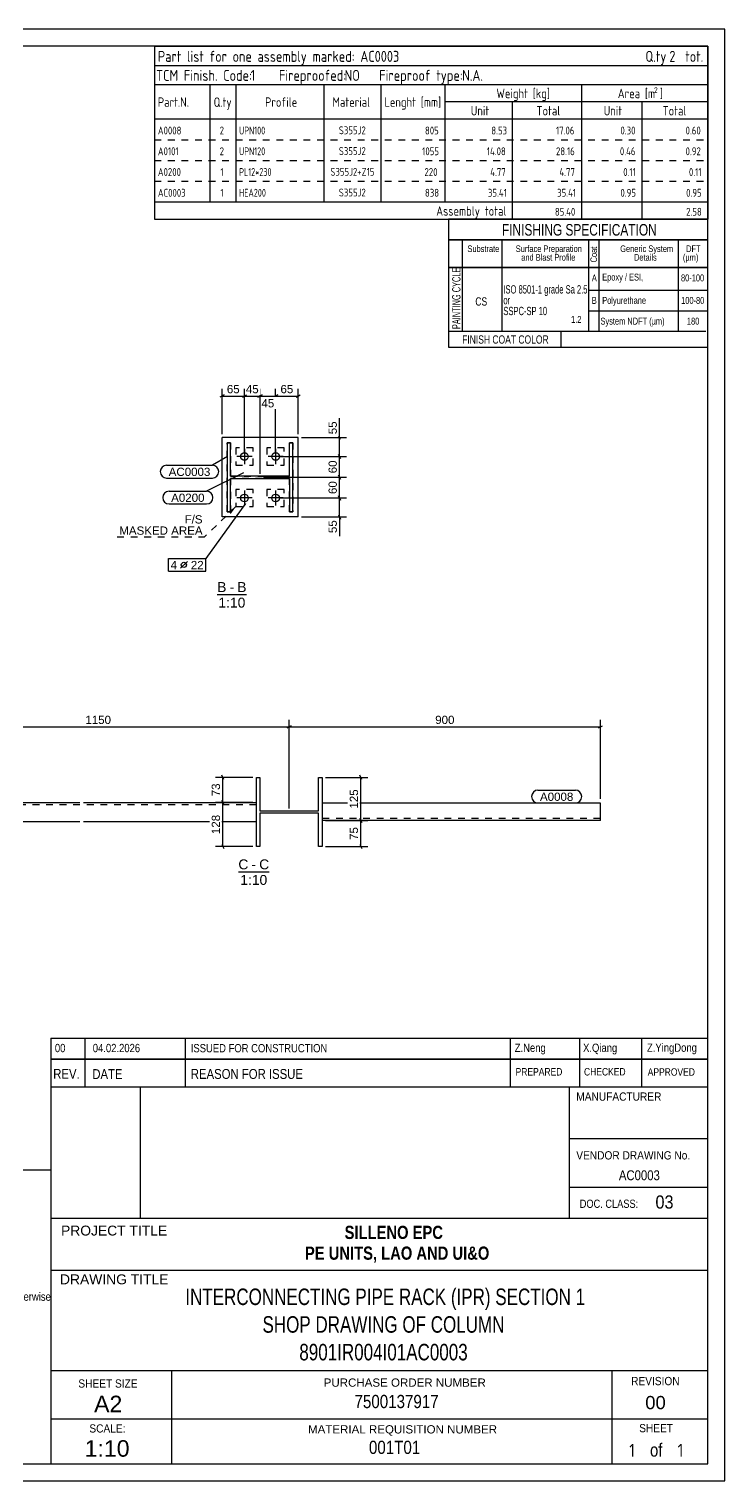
# Model space of a CAD drawing. Header units: millimetres. Extents: x -228 to 366, y -210 to 210.
# Drawn here: x 164.9 to 366.1, y -209.8 to 210.2 of the extents above; entities that cross this region are included whole.
import ezdxf

# ---------------------------------------------------------------- set-up
doc = ezdxf.new("R2010")
doc.units = ezdxf.units.MM
doc.linetypes.add('DXK_LINE_DOT2', pattern=[3.9198, 1.9599, -1.9599])
doc.styles.add('Arial', font='ARIAL.TTF', dxfattribs={"height": 0.2})
doc.styles.add('Arial Bold', font='ARIALBD.TTF', dxfattribs={"height": 0.2})
doc.styles.add('Arial Narrow', font='ARIALN.TTF', dxfattribs={"height": 0.2})
doc.styles.add('GOST type A', font='', dxfattribs={"height": 0.2})
doc.styles.add('GOST type A Bold', font='', dxfattribs={"height": 0.2})
doc.styles.add('segoeuil', font='', dxfattribs={"height": 0.2})
doc.styles.get('GOST type A').set_extended_font_data('GOST type A')
doc.styles.get('GOST type A Bold').set_extended_font_data('GOST type A', bold=True)
doc.styles.get('segoeuil').set_extended_font_data('segoeuil')

# ---------------------------------------------------------------- blocks, each defined once
blk = doc.blocks.new('Unknown-43705034-1471')
at = {"color": 5, "linetype": 'Continuous'}
for p, q in [((366.12, 210.17), (-227.88, 210.17)), ((366.12, -209.83), (366.12, 210.17)), ((361.12, 205.17), (-222.88, 205.17)), ((361.12, -204.83), (361.12, 205.17)), ((-222.88, -204.83), (361.12, -204.83)), ((-227.88, -209.83), (366.12, -209.83))]:
    blk.add_line(p, q, dxfattribs=at)
at = {"color": 7, "linetype": 'Continuous'}
blk.add_line((366.12, 210.17), (361.12, 210.17), dxfattribs=at)
blk = doc.blocks.new('Unknown-43705034-12 - 6449')
at = {"color": 6, "linetype": 'Continuous'}
blk.add_line((225.4, -33.65), (234.31, -33.65), dxfattribs=at)
at = {"color": 0, "linetype": 'Continuous'}
blk.add_wipeout([(228.28, -32.9), (228.28, -29.9), (225.4, -29.9), (225.4, -32.9)], dxfattribs=at)
blk.add_wipeout([(230.52, -32.9), (230.52, -29.9), (229.18, -29.9), (229.18, -32.9)], dxfattribs=at)
blk.add_wipeout([(234.31, -32.9), (234.31, -29.9), (231.42, -29.9), (231.42, -32.9)], dxfattribs=at)
at = {"color": 6, "linetype": 'Continuous', "style": 'Arial'}
blk.add_text('-', height=2.87, dxfattribs=at).set_placement((229.18, -32.9))
at = {"color": 0, "linetype": 'Continuous'}
blk.add_wipeout([(233.74, -37.4), (233.74, -34.4), (225.96, -34.4), (225.96, -37.4)], dxfattribs=at)
at = {"color": 6, "linetype": 'Continuous', "style": 'Arial'}
for s, height, p in [('C', 2.87, (225.4, -32.9)), ('C', 2.87, (231.42, -32.9)), ('1:10', 2.865, (225.96, -37.4))]:
    blk.add_text(s, height=height, dxfattribs=at).set_placement(p)
blk = doc.blocks.new('Unknown-43705034-13 - 5500')
at = {"color": 6, "linetype": 'Continuous'}
blk.add_line((219.28, 46.57), (227.75, 46.57), dxfattribs=at)
at = {"color": 0, "linetype": 'Continuous'}
blk.add_wipeout([(221.95, 47.32), (221.95, 50.32), (219.28, 50.32), (219.28, 47.32)], dxfattribs=at)
blk.add_wipeout([(224.18, 47.32), (224.18, 50.32), (222.85, 50.32), (222.85, 47.32)], dxfattribs=at)
blk.add_wipeout([(227.75, 47.32), (227.75, 50.32), (225.08, 50.32), (225.08, 47.32)], dxfattribs=at)
at = {"color": 6, "linetype": 'Continuous', "style": 'Arial'}
blk.add_text('-', height=2.87, dxfattribs=at).set_placement((222.85, 47.32))
at = {"color": 0, "linetype": 'Continuous'}
blk.add_wipeout([(227.41, 42.82), (227.41, 45.82), (219.63, 45.82), (219.63, 42.82)], dxfattribs=at)
at = {"color": 6, "linetype": 'Continuous', "style": 'Arial'}
for s, height, p in [('B', 2.87, (219.28, 47.32)), ('B', 2.87, (225.08, 47.32)), ('1:10', 2.865, (219.63, 42.82))]:
    blk.add_text(s, height=height, dxfattribs=at).set_placement(p)
blk = doc.blocks.new('Part-43705034-6451 - 6449')
at = {"color": 2, "linetype": 'Continuous'}
for p, q in [((330.1, -13.8), (249.6, -13.8)), ((330.1, -18.8), (330.1, -13.8)), ((330.1, -18.8), (249.6, -18.8))]:
    blk.add_line(p, q, dxfattribs=at)
at = {"color": 7, "linetype": 'DXK_LINE_DOT2'}
for p, q in [((249.6, -13.8), (249.6, -18.8)), ((330.1, -18.2), (249.6, -18.2))]:
    blk.add_line(p, q, dxfattribs=at)
blk = doc.blocks.new('Part-43705034-6450 - 6449')
at = {"color": 2, "linetype": 'Continuous'}
for p, q in [((129.6, -19.05), (129.6, -13.55)), ((129.6, -13.55), (179.6, -13.55)), ((180.6, -13.55), (230.6, -13.55)), ((129.6, -19.05), (179.6, -19.05)), ((180.6, -19.05), (230.6, -19.05))]:
    blk.add_line(p, q, dxfattribs=at)
at = {"color": 7, "linetype": 'DXK_LINE_DOT2'}
for p, q in [((179.6, -14.25), (129.6, -14.25)), ((230.6, -14.25), (180.6, -14.25)), ((230.6, -19.05), (230.6, -13.55))]:
    blk.add_line(p, q, dxfattribs=at)
blk = doc.blocks.new('Part-43705034-6455 - 6449')
at = {"color": 2, "linetype": 'Continuous'}
for p, q in [((230.6, -26.3), (230.6, -6.3)), ((230.6, -6.3), (231.6, -6.3)), ((231.6, -6.3), (231.6, -15.98)), ((248.6, -15.98), (248.6, -6.3)), ((248.6, -6.3), (249.6, -6.3)), ((249.6, -6.3), (249.6, -26.3)), ((231.6, -15.98), (248.6, -15.98)), ((248.6, -16.63), (231.6, -16.63)), ((231.6, -16.63), (231.6, -26.3)), ((248.6, -26.3), (248.6, -16.63)), ((231.6, -26.3), (230.6, -26.3)), ((249.6, -26.3), (248.6, -26.3))]:
    blk.add_line(p, q, dxfattribs=at)
blk = doc.blocks.new('Part-43705034-5506 - 5500')
at = {"color": 7, "linetype": 'DXK_LINE_DOT2'}
for p, q in [((222.17, 70.52), (222.17, 90.52)), ((222.17, 90.52), (223.17, 90.52)), ((223.17, 90.52), (223.17, 80.84)), ((240.17, 80.84), (240.17, 90.52)), ((240.17, 90.52), (241.17, 90.52)), ((241.17, 90.52), (241.17, 70.52)), ((223.17, 80.84), (240.17, 80.84)), ((240.17, 80.19), (223.17, 80.19)), ((223.17, 80.19), (223.17, 70.52)), ((240.17, 70.52), (240.17, 80.19)), ((223.17, 70.52), (222.17, 70.52)), ((241.17, 70.52), (240.17, 70.52))]:
    blk.add_line(p, q, dxfattribs=at)
at = {"color": 2, "linetype": 'Continuous'}
for p, q in [((223.17, 90.52), (222.17, 90.52)), ((222.17, 90.52), (222.17, 70.52)), ((223.17, 80.84), (223.17, 90.52)), ((240.17, 80.84), (240.17, 90.52)), ((241.17, 90.52), (240.17, 90.52)), ((241.17, 70.52), (241.17, 90.52)), ((240.17, 80.84), (223.17, 80.84)), ((223.17, 70.52), (223.17, 80.19)), ((223.17, 80.19), (240.17, 80.19)), ((240.17, 80.19), (240.17, 70.52)), ((222.17, 70.52), (223.17, 70.52)), ((240.17, 70.52), (241.17, 70.52))]:
    blk.add_line(p, q, dxfattribs=at)
blk = doc.blocks.new('Part-43705034-5505 - 5500')
at = {"color": 2, "linetype": 'Continuous'}
for p, q in [((242.67, 92.02), (220.67, 92.02)), ((220.67, 69.02), (220.67, 92.02)), ((242.67, 69.02), (242.67, 92.02)), ((242.67, 69.02), (220.67, 69.02))]:
    blk.add_line(p, q, dxfattribs=at)
blk = doc.blocks.new('Bolt-43705034-5507 - 5500')
at = {"color": 3, "linetype": 'Continuous'}
for p, q in [((227.17, 88.72), (227.17, 84.32)), ((236.17, 88.72), (236.17, 84.32)), ((229.37, 86.52), (224.97, 86.52)), ((238.37, 86.52), (233.97, 86.52)), ((227.17, 76.72), (227.17, 72.32)), ((236.17, 76.72), (236.17, 72.32)), ((229.37, 74.52), (224.97, 74.52)), ((238.37, 74.52), (233.97, 74.52))]:
    blk.add_line(p, q, dxfattribs=at)
for centre in [(227.17, 86.52), (236.17, 86.52), (227.17, 74.52), (236.17, 74.52)]:
    blk.add_circle(centre, 1.1, dxfattribs=at)
blk = doc.blocks.new('Surfacing-43705034-5508 - 5500')
at = {"color": 246, "linetype": 'DXK_LINE_DOT2'}
for p, q in [((229.67, 89.02), (224.67, 89.02)), ((224.67, 89.02), (224.67, 84.02)), ((229.67, 84.02), (229.67, 89.02)), ((224.67, 84.02), (229.67, 84.02))]:
    blk.add_line(p, q, dxfattribs=at)
blk = doc.blocks.new('Surfacing-43705034-5509 - 5500')
at = {"color": 246, "linetype": 'DXK_LINE_DOT2'}
for p, q in [((229.67, 77.02), (224.67, 77.02)), ((224.67, 77.02), (224.67, 72.02)), ((229.67, 72.02), (229.67, 77.02)), ((224.67, 72.02), (229.67, 72.02))]:
    blk.add_line(p, q, dxfattribs=at)
blk = doc.blocks.new('Surfacing-43705034-5510 - 5500')
at = {"color": 246, "linetype": 'DXK_LINE_DOT2'}
for p, q in [((238.67, 89.02), (233.67, 89.02)), ((233.67, 89.02), (233.67, 84.02)), ((238.67, 84.02), (238.67, 89.02)), ((233.67, 84.02), (238.67, 84.02))]:
    blk.add_line(p, q, dxfattribs=at)
blk = doc.blocks.new('Surfacing-43705034-5511 - 5500')
at = {"color": 246, "linetype": 'DXK_LINE_DOT2'}
for p, q in [((238.67, 77.02), (233.67, 77.02)), ((233.67, 77.02), (233.67, 72.02)), ((238.67, 72.02), (238.67, 77.02)), ((233.67, 72.02), (238.67, 72.02))]:
    blk.add_line(p, q, dxfattribs=at)
blk = doc.blocks.new('StraightDimension-43705034-7428 - 6449')
at = {"color": 7, "linetype": 'Continuous'}
for p, q in [((240.7, 8.64), (239.5, 8.04)), ((240.1, -15.3), (240.1, 10.39)), ((329.5, 8.04), (330.7, 8.64)), ((330.1, -12.55), (330.1, 10.39)), ((240.1, 8.34), (330.1, 8.34))]:
    blk.add_line(p, q, dxfattribs=at)
at = {"color": 0}
blk.add_wipeout([(288.38, 8.64), (288.38, 12.14), (281.82, 12.14), (281.82, 8.64)], dxfattribs=at)
at = {"color": 7, "style": 'Arial'}
blk.add_text('900', height=2.388, dxfattribs=at).set_placement((282.32, 9.14))
blk = doc.blocks.new('StraightDimension-43705034-7429 - 6449')
at = {"color": 7, "linetype": 'Continuous'}
for p, q in [((130.2, 8.64), (129, 8.04)), ((129.6, -12.55), (129.6, 10.39)), ((239.5, 8.04), (240.7, 8.64)), ((240.1, -15.3), (240.1, 10.39)), ((129.6, 8.34), (240.1, 8.34))]:
    blk.add_line(p, q, dxfattribs=at)
at = {"color": 0}
blk.add_wipeout([(189.06, 8.64), (189.06, 12.14), (180.65, 12.14), (180.65, 8.64)], dxfattribs=at)
at = {"color": 7, "style": 'Arial'}
blk.add_text('1150', height=2.388, dxfattribs=at).set_placement((181.15, 9.14))
blk = doc.blocks.new('StraightDimension-43705034-7467 - 6449')
at = {"color": 7, "linetype": 'Continuous'}
for p, q in [((229.6, -6.3), (218.83, -6.3)), ((221.18, -6.9), (220.58, -5.7)), ((220.88, -13.55), (220.88, -6.3)), ((229.6, -13.55), (218.83, -13.55)), ((220.58, -12.95), (221.18, -14.15))]:
    blk.add_line(p, q, dxfattribs=at)
at = {"color": 0}
blk.add_wipeout([(220.58, -7.58), (217.08, -7.58), (217.08, -12.28), (220.58, -12.28)], dxfattribs=at)
at = {"color": 7, "style": 'Arial'}
blk.add_text('73', height=2.388, rotation=90.0002, dxfattribs=at).set_placement((220.08, -11.78))
blk = doc.blocks.new('StraightDimension-43705034-7468 - 6449')
at = {"color": 7, "linetype": 'Continuous'}
for p, q in [((229.6, -13.55), (218.83, -13.55)), ((221.18, -14.15), (220.58, -12.95)), ((220.88, -26.3), (220.88, -13.55)), ((229.6, -26.3), (218.83, -26.3)), ((220.58, -25.7), (221.18, -26.9))]:
    blk.add_line(p, q, dxfattribs=at)
at = {"color": 0}
blk.add_wipeout([(220.58, -16.65), (217.08, -16.65), (217.08, -23.21), (220.58, -23.21)], dxfattribs=at)
at = {"color": 7, "style": 'Arial'}
blk.add_text('128', height=2.388, rotation=90.0002, dxfattribs=at).set_placement((220.08, -22.71))
blk = doc.blocks.new('StraightDimension-43705034-7500 - 6449')
at = {"color": 7, "linetype": 'Continuous'}
for p, q in [((250.6, -6.3), (262.8, -6.3)), ((261.1, -6.9), (260.5, -5.7)), ((260.8, -18.8), (260.8, -6.3)), ((250.6, -18.8), (262.8, -18.8)), ((260.5, -18.2), (261.1, -19.4))]:
    blk.add_line(p, q, dxfattribs=at)
at = {"color": 0}
blk.add_wipeout([(260.5, -9.27), (257, -9.27), (257, -15.83), (260.5, -15.83)], dxfattribs=at)
at = {"color": 7, "style": 'Arial'}
blk.add_text('125', height=2.388, rotation=90.0002, dxfattribs=at).set_placement((260, -15.33))
blk = doc.blocks.new('StraightDimension-43705034-7501 - 6449')
at = {"color": 7, "linetype": 'Continuous'}
for p, q in [((250.6, -18.8), (262.8, -18.8)), ((261.1, -19.4), (260.5, -18.2)), ((260.8, -26.3), (260.8, -18.8)), ((250.6, -26.3), (262.8, -26.3)), ((260.5, -25.7), (261.1, -26.9))]:
    blk.add_line(p, q, dxfattribs=at)
at = {"color": 0}
blk.add_wipeout([(260.5, -20.2), (257, -20.2), (257, -24.91), (260.5, -24.91)], dxfattribs=at)
at = {"color": 7, "style": 'Arial'}
blk.add_text('75', height=2.388, rotation=90.0002, dxfattribs=at).set_placement((260, -24.41))
blk = doc.blocks.new('StraightDimension-43705034-6782 - 5500')
at = {"color": 7, "linetype": 'Continuous'}
for p, q in [((236.17, 87.52), (236.17, 106.07)), ((242.67, 93.02), (242.67, 106.07)), ((236.77, 104.32), (235.57, 103.72)), ((236.17, 104.02), (242.67, 104.02)), ((242.07, 103.72), (243.27, 104.32))]:
    blk.add_line(p, q, dxfattribs=at)
at = {"color": 0}
blk.add_wipeout([(241.77, 104.32), (241.77, 107.82), (237.07, 107.82), (237.07, 104.32)], dxfattribs=at)
at = {"color": 7, "style": 'Arial'}
blk.add_text('65', height=2.388, dxfattribs=at).set_placement((237.57, 104.82))
blk = doc.blocks.new('StraightDimension-43705034-6783 - 5500')
at = {"color": 7, "linetype": 'Continuous'}
for p, q in [((231.67, 81.52), (231.67, 106.02)), ((236.17, 87.52), (236.17, 106.02)), ((231.07, 103.72), (232.27, 104.32)), ((231.67, 104.02), (236.17, 104.02)), ((236.77, 104.32), (235.57, 103.72))]:
    blk.add_line(p, q, dxfattribs=at)
at = {"color": 0}
blk.add_wipeout([(236.27, 100.22), (236.27, 103.72), (231.57, 103.72), (231.57, 100.22)], dxfattribs=at)
at = {"color": 7, "style": 'Arial'}
blk.add_text('45', height=2.388, dxfattribs=at).set_placement((232.07, 100.72))
blk = doc.blocks.new('StraightDimension-43705034-6784 - 5500')
at = {"color": 7, "linetype": 'Continuous'}
for p, q in [((227.17, 87.52), (227.17, 106.07)), ((231.67, 81.52), (231.67, 106.07)), ((226.57, 103.72), (227.77, 104.32)), ((227.17, 104.02), (231.67, 104.02)), ((232.27, 104.32), (231.07, 103.72))]:
    blk.add_line(p, q, dxfattribs=at)
at = {"color": 0}
blk.add_wipeout([(231.77, 104.32), (231.77, 107.82), (227.07, 107.82), (227.07, 104.32)], dxfattribs=at)
at = {"color": 7, "style": 'Arial'}
blk.add_text('45', height=2.388, dxfattribs=at).set_placement((227.57, 104.82))
blk = doc.blocks.new('StraightDimension-43705034-6785 - 5500')
at = {"color": 7, "linetype": 'Continuous'}
for p, q in [((220.67, 93.02), (220.67, 106.07)), ((227.17, 87.52), (227.17, 106.07)), ((221.27, 104.32), (220.07, 103.72)), ((220.67, 104.02), (227.17, 104.02)), ((226.57, 103.72), (227.77, 104.32))]:
    blk.add_line(p, q, dxfattribs=at)
at = {"color": 0}
blk.add_wipeout([(226.27, 104.32), (226.27, 107.82), (221.57, 107.82), (221.57, 104.32)], dxfattribs=at)
at = {"color": 7, "style": 'Arial'}
blk.add_text('65', height=2.388, dxfattribs=at).set_placement((222.07, 104.82))
blk = doc.blocks.new('StraightDimension-43705034-7344 - 5500')
at = {"color": 7, "linetype": 'Continuous'}
for p, q in [((254.97, 91.42), (254.37, 92.62)), ((243.67, 92.02), (256.67, 92.02)), ((254.67, 86.52), (254.67, 92.02)), ((237.17, 86.52), (256.67, 86.52)), ((254.37, 87.12), (254.97, 85.92))]:
    blk.add_line(p, q, dxfattribs=at)
at = {"color": 0}
blk.add_wipeout([(254.37, 97.16), (250.87, 97.16), (250.87, 92.45), (254.37, 92.45)], dxfattribs=at)
at = {"color": 7, "linetype": 'Continuous'}
blk.add_line((254.67, 92.02), (254.67, 97.6), dxfattribs=at)
blk.add_line((254.67, 92.02), (254.67, 97.6), dxfattribs=at)
at = {"color": 7, "style": 'Arial'}
blk.add_text('55', height=2.388, rotation=90.0002, dxfattribs=at).set_placement((253.87, 92.95))
blk = doc.blocks.new('StraightDimension-43705034-7345 - 5500')
at = {"color": 7, "linetype": 'Continuous'}
for p, q in [((237.17, 86.52), (256.67, 86.52)), ((254.97, 85.92), (254.37, 87.12)), ((254.67, 80.52), (254.67, 86.52)), ((232.67, 80.52), (256.67, 80.52)), ((254.37, 81.12), (254.97, 79.92))]:
    blk.add_line(p, q, dxfattribs=at)
at = {"color": 0}
blk.add_wipeout([(254.37, 85.87), (250.87, 85.87), (250.87, 81.16), (254.37, 81.16)], dxfattribs=at)
at = {"color": 7, "style": 'Arial'}
blk.add_text('60', height=2.388, rotation=90.0002, dxfattribs=at).set_placement((253.87, 81.66))
blk = doc.blocks.new('StraightDimension-43705034-7346 - 5500')
at = {"color": 7, "linetype": 'Continuous'}
for p, q in [((232.67, 80.52), (256.67, 80.52)), ((254.97, 79.92), (254.37, 81.12)), ((254.67, 74.52), (254.67, 80.52)), ((237.17, 74.52), (256.67, 74.52)), ((254.37, 75.12), (254.97, 73.92))]:
    blk.add_line(p, q, dxfattribs=at)
at = {"color": 0}
blk.add_wipeout([(254.37, 79.87), (250.87, 79.87), (250.87, 75.16), (254.37, 75.16)], dxfattribs=at)
at = {"color": 7, "style": 'Arial'}
blk.add_text('60', height=2.388, rotation=90.0002, dxfattribs=at).set_placement((253.87, 75.66))
blk = doc.blocks.new('StraightDimension-43705034-7347 - 5500')
at = {"color": 7, "linetype": 'Continuous'}
for p, q in [((237.17, 74.52), (256.67, 74.52)), ((254.97, 73.92), (254.37, 75.12)), ((254.67, 69.02), (254.67, 74.52)), ((243.67, 69.02), (256.67, 69.02)), ((254.37, 69.62), (254.97, 68.42))]:
    blk.add_line(p, q, dxfattribs=at)
at = {"color": 0}
blk.add_wipeout([(254.37, 68.58), (250.87, 68.58), (250.87, 63.87), (254.37, 63.87)], dxfattribs=at)
at = {"color": 7, "linetype": 'Continuous'}
blk.add_line((254.67, 69.02), (254.67, 63.43), dxfattribs=at)
blk.add_line((254.67, 69.02), (254.67, 63.43), dxfattribs=at)
at = {"color": 7, "style": 'Arial'}
blk.add_text('55', height=2.388, rotation=90.0002, dxfattribs=at).set_placement((253.87, 64.37))
blk = doc.blocks.new('0_TCM_4503_AIVD_AD_TITLE_BLOCK-43705034-64041')
at = {"color": 4, "linetype": 'Continuous'}
for q in [(171.12, -204.83), (361.12, -95.83)]:
    blk.add_line((171.12, -95.83), q, dxfattribs=at)
at = {"color": 7, "linetype": 'Continuous'}
for p, q in [((197.12, -133.83), (197.12, -95.83)), ((321.12, -133.83), (321.12, -95.83)), ((361.12, -204.83), (361.12, -95.83)), ((361.12, -110.83), (321.12, -110.83)), ((321.12, -124.83), (361.12, -124.83)), ((171.12, -133.83), (361.12, -133.83)), ((171.12, -148.83), (361.12, -148.83)), ((171.12, -177.83), (361.12, -177.83)), ((206.12, -204.83), (206.12, -177.83)), ((333.52, -204.83), (333.52, -177.83)), ((171.12, -191.83), (361.12, -191.83)), ((171.12, -204.83), (361.12, -204.83))]:
    blk.add_line(p, q, dxfattribs=at)
for s, height, style, width, p in [('MANUFACTURER', 2.3877, 'Arial', 0.88, (323.12, -99.83)), ('VENDOR DRAWING No.', 2.3877, 'Arial', 0.88, (323.12, -116.83)), ('DOC. CLASS:', 2.3877, 'Arial', 0.8, (324.12, -130.83)), ('SILLENO EPC', 3.8177, 'Arial Bold', 0.8, (256.12, -139.83)), ('PE UNITS, LAO AND UI&O', 3.8177, 'Arial Bold', 0.8, (244.65, -145.83)), ('SHEET SIZE', 2.388, 'Arial', 0.88, (179.12, -182.83)), ('REVISION', 2.388, 'Arial', 0.88, (338.98, -182.12)), ('SCALE:', 2.388, 'Arial', 0.88, (182.31, -195.83)), ('SHEET', 2.388, 'Arial', 0.88, (341.32, -195.74)), ('1', 3.73, 'segoeuil', 0.88, (338.12, -202.83)), ('of', 3.82, 'Arial', 0.8, (344.45, -202.79)), ('1', 3.73, 'segoeuil', 0.88, (352.12, -202.83))]:
    blk.add_text(s, height=height, dxfattribs=dict(at, style=style, width=width)).set_placement(p)
at = {"color": 3, "linetype": 'Continuous', "style": 'Arial Narrow'}
blk.add_text('AC0003', height=2.863, dxfattribs=at).set_placement((335.44, -122.83))
at = {"color": 1, "linetype": 'Continuous', "style": 'Arial', "width": 0.88}
blk.add_text('03', height=3.82, dxfattribs=at).set_placement((346.02, -131.05))
at = {"color": 7, "linetype": 'Continuous', "style": 'Arial'}
for s, height, p in [('PROJECT TITLE', 2.8652, (174.12, -138.83)), ('DRAWING TITLE', 2.8652, (173.82, -152.94)), ('PURCHASE ORDER NUMBER', 2.3877, (250.08, -182.57)), ('A2', 4.775, (183.68, -189.94)), ('00', 3.82, (343.06, -189.06)), ('MATERIAL REQUISITION NUMBER', 2.3877, (245.55, -196.09))]:
    blk.add_text(s, height=height, dxfattribs=at).set_placement(p)
at = {"color": 2, "style": 'Arial Narrow', "width": 0.9}
blk.add_text('INTERCONNECTING PIPE RACK (IPR) SECTION 1', height=4.7721, dxfattribs=at).set_placement((210.06, -158.94))
at = {"color": 2, "linetype": 'Continuous', "style": 'Arial Narrow', "width": 0.9}
for s, p in [('SHOP DRAWING OF COLUMN', (232.38, -166.94)), ('8901IR004I01AC0003', (243.03, -174.94))]:
    blk.add_text(s, height=4.7721, dxfattribs=at).set_placement(p)
at = {"color": 3, "style": 'Arial Narrow'}
for s, p in [('7500137917', (258.99, -188.75)), ('001T01', (263.16, -202.01))]:
    blk.add_text(s, height=3.818, dxfattribs=at).set_placement(p)
at = {"color": 7, "style": 'Arial'}
blk.add_text('1:10', height=4.775, dxfattribs=at).set_placement((180.95, -202.81))
blk = doc.blocks.new('0_TCM_4503_AIVD_AD_NOTE_BLOCK-43705034-64042')
at = {"color": 4, "linetype": 'Continuous'}
blk.add_line((56.12, -119.83), (171.12, -119.83), dxfattribs=at)
at = {"color": 7, "linetype": 'Continuous', "style": 'Arial Narrow'}
blk.add_text('3. Where required, masking area shall be provided on contact surface sides. Unless otherwise', height=2.3861, dxfattribs=at).set_placement((57.37, -157.7))
blk = doc.blocks.new('0_TCM_4503_AIVD_AD_REVISION_BLOCK-43705034-64043')
at = {"color": 7, "linetype": 'Continuous'}
for p, q in [((171.12, -81.75), (361.12, -81.75)), ((171.12, -81.75), (171.12, -87.75)), ((181.12, -87.75), (181.12, -81.75)), ((210.12, -87.75), (210.12, -81.75)), ((304.13, -87.76), (304.13, -81.76)), ((324.12, -87.75), (324.12, -81.75)), ((342.12, -87.75), (342.12, -81.75)), ((171.12, -87.75), (361.12, -87.75)), ((171.12, -87.79), (361.12, -87.79)), ((171.12, -87.79), (171.12, -95.83)), ((181.12, -95.79), (181.12, -87.79)), ((210.12, -95.79), (210.12, -87.79)), ((304.13, -95.8), (304.13, -87.8)), ((324.11, -95.79), (324.11, -87.79)), ((342.12, -95.79), (342.12, -87.79)), ((171.12, -95.83), (361.12, -95.83))]:
    blk.add_line(p, q, dxfattribs=at)
at = {"color": 7, "style": 'Arial Narrow'}
for s, height, p in [('00', 2.386, (172.34, -85.79)), ('04.02.2026', 2.386, (183.3, -85.79)), ('ISSUED FOR CONSTRUCTION', 2.3861, (211.63, -85.83)), ('Z.Neng', 2.386, (305.33, -85.71)), ('X.Qiang', 2.386, (325.08, -85.72))]:
    blk.add_text(s, height=height, dxfattribs=at).set_placement(p)
at = {"color": 7, "linetype": 'Continuous', "style": 'Arial Narrow'}
for s, height, p in [('Z.YingDong', 2.386, (343.57, -85.68)), ('REV.', 2.863, (171.86, -93.5)), ('DATE', 2.863, (183.16, -93.56)), ('REASON FOR ISSUE', 2.8633, (211.64, -93.52)), ('PREPARED', 2.147, (305.57, -92.54)), ('CHECKED', 2.147, (325.36, -92.53)), ('APPROVED', 2.147, (343.77, -92.6))]:
    blk.add_text(s, height=height, dxfattribs=at).set_placement(p)
blk = doc.blocks.new('0_TCM_4503_AIVD_AD_PART_LIST-43705034-64044')
at = {"color": 174, "linetype": 'Continuous'}
for p, q in [((201.12, 205.17), (201.12, 184.17)), ((201.12, 184.17), (201.12, 178.17)), ((201.12, 178.17), (201.12, 172.17)), ((201.12, 172.17), (201.12, 166.17)), ((201.12, 166.17), (201.12, 160.17)), ((201.12, 160.17), (201.12, 155.17)), ((201.12, 155.17), (361.12, 155.17))]:
    blk.add_line(p, q, dxfattribs=at)
at = {"color": 7, "linetype": 'Continuous'}
for p, q in [((201.12, 205.17), (361.12, 205.17)), ((361.12, 205.17), (361.12, 184.17)), ((201.12, 199.67), (361.12, 199.67)), ((201.12, 194.17), (361.12, 194.17)), ((217.12, 194.17), (217.12, 184.17)), ((224.62, 194.17), (224.62, 184.17)), ((250.12, 194.17), (250.12, 184.17)), ((266.62, 194.17), (266.62, 184.17)), ((285.12, 194.17), (285.12, 184.17)), ((324.62, 194.17), (324.62, 184.17)), ((285.12, 189.17), (361.12, 189.17)), ((304.62, 189.17), (304.62, 184.17)), ((342.12, 189.17), (342.12, 184.17)), ((217.12, 184.17), (217.12, 178.17)), ((224.62, 184.17), (224.62, 178.17)), ((250.12, 184.17), (250.12, 178.17)), ((266.62, 184.17), (266.62, 178.17)), ((285.12, 184.17), (285.12, 178.17)), ((304.62, 184.17), (304.62, 178.17)), ((324.62, 184.17), (324.62, 178.17)), ((342.12, 184.17), (342.12, 178.17)), ((361.12, 184.17), (361.12, 178.17)), ((217.12, 178.17), (217.12, 172.17)), ((224.62, 178.17), (224.62, 172.17)), ((250.12, 178.17), (250.12, 172.17)), ((266.62, 178.17), (266.62, 172.17)), ((285.12, 178.17), (285.12, 172.17)), ((304.62, 178.17), (304.62, 172.17)), ((324.62, 178.17), (324.62, 172.17)), ((342.12, 178.17), (342.12, 172.17)), ((361.12, 178.17), (361.12, 172.17)), ((217.12, 172.17), (217.12, 166.17)), ((224.62, 172.17), (224.62, 166.17)), ((250.12, 172.17), (250.12, 166.17)), ((266.62, 172.17), (266.62, 166.17)), ((285.12, 172.17), (285.12, 166.17)), ((304.62, 172.17), (304.62, 166.17)), ((324.62, 172.17), (324.62, 166.17)), ((342.12, 172.17), (342.12, 166.17)), ((361.12, 172.17), (361.12, 166.17)), ((217.12, 166.17), (217.12, 160.17)), ((224.62, 166.17), (224.62, 160.17)), ((250.12, 166.17), (250.12, 160.17)), ((266.62, 166.17), (266.62, 160.17)), ((285.12, 166.17), (285.12, 160.17)), ((304.62, 166.17), (304.62, 160.17)), ((324.62, 166.17), (324.62, 160.17)), ((342.12, 166.17), (342.12, 160.17)), ((361.12, 166.17), (361.12, 160.17)), ((304.62, 160.17), (304.62, 155.17)), ((324.62, 160.17), (324.62, 155.17)), ((342.12, 160.17), (342.12, 155.17)), ((361.12, 160.17), (361.12, 155.17))]:
    blk.add_line(p, q, dxfattribs=at)
at = {"color": 4, "linetype": 'Continuous'}
for p, q in [((201.12, 184.17), (361.12, 184.17)), ((201.12, 160.17), (361.12, 160.17))]:
    blk.add_line(p, q, dxfattribs=at)
at = {"color": 7, "linetype": 'DXK_LINE_DOT2'}
for p, q in [((201.12, 178.17), (361.12, 178.17)), ((201.12, 172.17), (361.12, 172.17)), ((201.12, 166.17), (361.12, 166.17)), ((201.12, 160.17), (361.12, 160.17))]:
    blk.add_line(p, q, dxfattribs=at)
at = {"color": 7, "linetype": 'Continuous'}
for s, height, style, p in [('Part list for one assembly marked: AC0003', 3.1901, 'GOST type A', (202.12, 200.67)), ('Q.ty', 3.19, 'GOST type A', (343.12, 200.67)), ('tot.', 3.19, 'GOST type A', (354.62, 200.67)), ('TCM Finish. Code:', 3.1901, 'GOST type A', (201.62, 195.17)), ('1', 3.19, 'GOST type A Bold', (228.96, 195.17)), ('Fireproofed:', 3.1901, 'GOST type A', (237.12, 195.17)), ('NO', 3.19, 'GOST type A Bold', (256.12, 195.17)), ('Fireproof type:', 3.1901, 'GOST type A', (266.12, 195.17)), ('N.A.', 3.19, 'GOST type A Bold', (290.12, 195.17)), ('2', 1.64, 'GOST type A', (345.59, 191.67)), ('Part.N.', 2.734, 'GOST type A', (202.12, 187.67)), ('Q.ty', 2.734, 'GOST type A', (218.25, 187.65)), ('Profile', 2.734, 'GOST type A', (233.12, 187.67)), ('Material', 2.734, 'GOST type A', (252.62, 187.67)), ('Lenght [mm]', 2.7344, 'GOST type A', (267.62, 187.67)), ('Weight [kg]', 2.7344, 'GOST type A', (300.02, 190.17)), ('Area [m ]', 2.734, 'GOST type A', (335.12, 190.17)), ('Unit', 2.734, 'GOST type A', (292.62, 185.17)), ('Total', 2.734, 'GOST type A', (311.62, 185.17)), ('Unit', 2.734, 'GOST type A', (331.07, 185.17)), ('Total', 2.734, 'GOST type A', (348.1, 185.17)), ('A0008', 2.279, 'GOST type A', (202.12, 179.67)), ('2', 2.28, 'GOST type A', (219.99, 179.67)), ('S355J2', 2.279, 'GOST type A', (254.45, 179.73)), ('805', 2.279, 'GOST type A', (279.37, 179.67)), ('8.53', 2.279, 'GOST type A', (298.55, 179.67)), ('17.06', 2.279, 'GOST type A', (317.25, 179.67)), ('0.30', 2.279, 'GOST type A', (335.89, 179.67)), ('28.16', 2.279, 'GOST type A', (317.25, 173.67)), ('4.77', 2.279, 'GOST type A', (318.23, 167.67)), ('35.41', 2.279, 'GOST type A', (317.57, 161.67)), ('Assembly total', 2.7344, 'GOST type A', (282.62, 156.17)), ('2.58', 2.279, 'GOST type A', (354.89, 156.17))]:
    blk.add_text(s, height=height, dxfattribs=dict(at, style=style)).set_placement(p)
at = {"color": 7, "style": 'GOST type A'}
blk.add_text('2', height=3.19, dxfattribs=at).set_placement((350.05, 200.67))
at = {"color": 7, "linetype": 'Continuous', "style": 'GOST type A', "width": 0.9}
blk.add_text('UPN100', height=2.279, dxfattribs=at).set_placement((225.62, 179.67))
at = {"color": 7, "linetype": 'DXK_LINE_DOT2', "style": 'GOST type A'}
for s, height, p in [('0.60', 2.279, (354.73, 179.67)), ('A0101', 2.279, (202.12, 173.67)), ('2', 2.28, (219.99, 173.67)), ('S355J2', 2.279, (254.45, 173.73)), ('1055', 2.279, (278.56, 173.67)), ('14.08', 2.279, (297.25, 173.67)), ('0.46', 2.279, (335.73, 173.67)), ('0.92', 2.279, (354.73, 173.67)), ('A0200', 2.279, (202.12, 167.67)), ('1', 2.28, (220.23, 167.67)), ('S355J2+Z15', 2.279, (252.01, 167.73)), ('220', 2.279, (279.22, 167.67)), ('4.77', 2.279, (298.23, 167.67)), ('0.11', 2.279, (336.7, 167.67)), ('0.11', 2.279, (355.7, 167.67)), ('AC0003', 2.279, (202.12, 161.67)), ('1', 2.28, (220.23, 161.67)), ('S355J2', 2.279, (254.45, 161.73)), ('838', 2.279, (279.37, 161.67)), ('35.41', 2.279, (297.57, 161.67)), ('0.95', 2.279, (335.89, 161.67)), ('0.95', 2.279, (354.89, 161.67)), ('85.40', 2.279, (316.93, 156.17))]:
    blk.add_text(s, height=height, dxfattribs=at).set_placement(p)
at = {"color": 7, "linetype": 'DXK_LINE_DOT2', "style": 'GOST type A', "width": 0.9}
for s, p in [('UPN120', (225.62, 173.67)), ('PL12*230', (225.62, 167.67)), ('HEA200', (225.62, 161.67))]:
    blk.add_text(s, height=2.279, dxfattribs=at).set_placement(p)
blk = doc.blocks.new('0_TCM_4503_AIVD_AD_PAINTING_SYSTEM-43705034-64045')
at = {"color": 7, "linetype": 'Continuous'}
for p, q in [((361.12, 155.17), (286.12, 155.17)), ((286.12, 155.17), (286.12, 149.17)), ((361.12, 149.17), (361.12, 155.17)), ((286.12, 149.17), (361.12, 149.17)), ((361.12, 149.17), (286.12, 149.17)), ((286.12, 149.17), (286.12, 141.17)), ((290.12, 149.17), (290.12, 141.17)), ((301.62, 149.17), (301.62, 141.17)), ((326.62, 149.17), (326.62, 141.17)), ((329.62, 149.17), (329.62, 141.17)), ((352.62, 149.17), (352.62, 141.17)), ((361.12, 141.17), (361.12, 149.17)), ((286.12, 141.17), (361.12, 141.17)), ((361.12, 141.17), (286.12, 141.17)), ((286.12, 141.17), (286.12, 118.17)), ((290.12, 141.17), (290.12, 122.67)), ((301.62, 141.17), (301.62, 122.67)), ((326.62, 141.17), (326.62, 122.67)), ((329.62, 141.17), (329.62, 122.67)), ((352.62, 141.17), (352.62, 122.67)), ((361.12, 118.17), (361.12, 141.17)), ((326.62, 134.67), (361.12, 134.67)), ((326.62, 128.67), (361.12, 128.67)), ((360.62, 122.67), (286.12, 122.67)), ((318.62, 122.67), (318.62, 118.17)), ((286.12, 118.17), (361.12, 118.17))]:
    blk.add_line(p, q, dxfattribs=at)
at = {"color": 7, "style": 'Arial Narrow', "width": 0.9}
blk.add_text('FINISHING SPECIFICATION', height=3.3405, dxfattribs=at).set_placement((301.62, 150.42))
at = {"color": 7, "linetype": 'Continuous', "style": 'Arial Narrow'}
for s, height, width, p in [('Substrate', 1.909, 0.9, (291.65, 145.67)), ('Surface Preparation', 1.9089, 0.9, (305.62, 145.67)), ('Generic System', 1.9089, 0.9, (335.83, 145.67)), ('DFT', 1.909, 0.9, (354.9, 145.67)), ('and Blast Profile', 1.9089, 0.9, (307.2, 143.17)), ('Details', 1.909, 0.9, (339.82, 143.17)), ('A', 2, 0.9, (327.62, 137.17)), ('Epoxy / ESI,', 2.0043, 0.9, (330.62, 137.42)), ('80-100', 2.004, 0.9, (353.41, 137.17)), ('ISO 8501-1 grade Sa 2.5^M', 2.3861, 0.8, (302.04, 133.67)), ('CS', 2.386, 0.9, (293.93, 130.17)), ('or ^M', 2.386, 0.8, (302.04, 130.55)), ('B', 2, 0.9, (327.62, 130.67)), ('Polyurethane', 2.0043, 0.9, (330.62, 130.67)), ('100-80', 2.004, 0.9, (353.45, 130.67)), ('SSPC-SP 10', 2.386, 0.8, (302.04, 127.42)), ('1.2', 2.004, 0.9, (321.62, 125.17)), ('System NDFT (µm)', 2.0043, 0.9, (330.12, 124.67)), ('180', 2.004, 0.9, (355.12, 124.67)), ('FINISH COAT COLOR', 2.3861, 0.9, (290.12, 119.17))]:
    blk.add_text(s, height=height, dxfattribs=dict(at, width=width)).set_placement(p)
for s, height, width, p in [('Coat', 1.909, 0.9, (329.12, 142.67)), ('PAINTING CYCLE', 2.3861, 0.75, (289.62, 123.37))]:
    blk.add_text(s, height=height, rotation=90, dxfattribs=dict(at, width=width)).set_placement(p)
blk.add_text('(µm)', height=1.909, dxfattribs=at).set_placement((353.96, 143.17))
blk = doc.blocks.new('Mark-43705034-7520 - 6449')
at = {"color": 0}
blk.add_wipeout([(322.25, -13.1), (322.25, -10.6), (312.62, -10.6), (312.62, -13.1)], dxfattribs=at)
blk.add_wipeout([(322.25, -13.1), (322.25, -10.6), (312.62, -10.6), (312.62, -13.1)], dxfattribs=at)
at = {"color": 3, "linetype": 'Continuous'}
for p, q in [((312.02, -10), (322.85, -10)), ((312.02, -13.7), (322.85, -13.7))]:
    blk.add_line(p, q, dxfattribs=at)
for centre, start, end in [((312.02, -11.85), 90, 270), ((322.85, -11.85), 270, 90)]:
    blk.add_arc(centre, 1.85, start, end, dxfattribs=at)
at = {"color": 3, "style": 'Arial'}
blk.add_text('A0008', height=2.388, dxfattribs=at).set_placement((312.62, -13.1))
blk = doc.blocks.new('Mark-43705034-6272 - 5500')
at = {"linetype": 'Continuous'}
blk.add_hatch(color=7, dxfattribs=at).paths.add_polyline_path([(222.52, 70.64), (224.67, 72.02), (223.22, 69.92)])
at = {"color": 0}
blk.add_wipeout([(215.03, 67.14), (215.03, 69.64), (209.85, 69.64), (209.85, 67.14)], dxfattribs=at)
blk.add_wipeout([(215.03, 67.14), (215.03, 69.64), (209.85, 69.64), (209.85, 67.14)], dxfattribs=at)
blk.add_wipeout([(215.03, 63.89), (215.03, 66.39), (190.96, 66.39), (190.96, 63.89)], dxfattribs=at)
blk.add_wipeout([(215.03, 63.89), (215.03, 66.39), (190.96, 66.39), (190.96, 63.89)], dxfattribs=at)
at = {"color": 7, "linetype": 'DXK_LINE_DOT2'}
for p in [(224.67, 72.02), (190.36, 63.29)]:
    blk.add_line(p, (215.63, 63.29), dxfattribs=at)
at = {"color": 7, "style": 'Arial'}
for s, height, p in [('F/', 2.388, (209.85, 67.14)), ('S', 2.39, (212.81, 67.14)), ('MASKED AREA', 2.3877, (190.96, 63.89))]:
    blk.add_text(s, height=height, dxfattribs=at).set_placement(p)
blk = doc.blocks.new('Mark-43705034-5563 - 5500')
at = {"color": 0}
blk.add_wipeout([(207.65, 53.92), (207.65, 56.42), (205.8, 56.42), (205.8, 53.92)], dxfattribs=at)
blk.add_wipeout([(207.65, 53.92), (207.65, 56.42), (205.8, 56.42), (205.8, 53.92)], dxfattribs=at)
at = {"color": 3, "linetype": 'Continuous'}
blk.add_line((205.2, 53.32), (205.2, 57.02), dxfattribs=at)
at = {"color": 0}
blk.add_wipeout([(210.9, 53.92), (210.9, 56.42), (208.4, 56.42), (208.4, 53.92)], dxfattribs=at)
at = {"color": 3, "style": 'Arial'}
blk.add_text('4', height=2.39, dxfattribs=at).set_placement((205.8, 53.92))
at = {"color": 0}
blk.add_wipeout([(215.36, 53.92), (215.36, 56.42), (211.65, 56.42), (211.65, 53.92)], dxfattribs=at)
blk.add_wipeout([(215.36, 53.92), (215.36, 56.42), (211.65, 56.42), (211.65, 53.92)], dxfattribs=at)
at = {"color": 3, "linetype": 'Continuous'}
for p, q in [((227.42, 72.93), (215.96, 57.02)), ((205.2, 57.02), (215.96, 57.02)), ((208.65, 54.17), (210.65, 56.17)), ((215.96, 53.32), (215.96, 57.02)), ((205.2, 53.32), (215.96, 53.32))]:
    blk.add_line(p, q, dxfattribs=at)
blk.add_circle((209.65, 55.17), 0.75, dxfattribs=at)
at = {"color": 3, "style": 'Arial'}
blk.add_text('22', height=2.388, dxfattribs=at).set_placement((211.65, 53.92))
blk = doc.blocks.new('Mark-43705034-6513 - 5500')
at = {"color": 0}
blk.add_wipeout([(215.59, 73.39), (215.59, 75.89), (205.96, 75.89), (205.96, 73.39)], dxfattribs=at)
blk.add_wipeout([(215.59, 73.39), (215.59, 75.89), (205.96, 75.89), (205.96, 73.39)], dxfattribs=at)
at = {"color": 3, "linetype": 'Continuous'}
for p, q in [((226.89, 81.79), (216.19, 76.49)), ((205.36, 76.49), (216.19, 76.49)), ((205.36, 72.79), (216.19, 72.79))]:
    blk.add_line(p, q, dxfattribs=at)
for centre, start, end in [((205.36, 74.64), 90, 270), ((216.19, 74.64), 270, 90)]:
    blk.add_arc(centre, 1.85, start, end, dxfattribs=at)
at = {"color": 3, "style": 'Arial'}
blk.add_text('A0200', height=2.388, dxfattribs=at).set_placement((205.96, 73.39))
blk = doc.blocks.new('Mark-43705034-6515 - 5500')
at = {"color": 0}
blk.add_wipeout([(217.29, 80.89), (217.29, 83.39), (205.25, 83.39), (205.25, 80.89)], dxfattribs=at)
blk.add_wipeout([(217.29, 80.89), (217.29, 83.39), (205.25, 83.39), (205.25, 80.89)], dxfattribs=at)
at = {"color": 3, "linetype": 'Continuous'}
for p, q in [((222.22, 86.49), (217.89, 83.99)), ((204.65, 83.99), (217.89, 83.99)), ((204.65, 80.29), (217.89, 80.29))]:
    blk.add_line(p, q, dxfattribs=at)
for centre, start, end in [((204.65, 82.14), 90, 270), ((217.89, 82.14), 270, 90)]:
    blk.add_arc(centre, 1.85, start, end, dxfattribs=at)
at = {"color": 3, "style": 'Arial'}
blk.add_text('AC0003', height=2.388, dxfattribs=at).set_placement((205.25, 80.89))

msp = doc.modelspace()

# ---------------------------------------------------------------- block references
for name in ['Unknown-43705034-1471', '0_TCM_4503_AIVD_AD_PART_LIST-43705034-64044', '0_TCM_4503_AIVD_AD_PAINTING_SYSTEM-43705034-64045', 'Part-43705034-5505 - 5500', 'Part-43705034-5506 - 5500', 'Surfacing-43705034-5508 - 5500', 'Bolt-43705034-5507 - 5500', 'Surfacing-43705034-5510 - 5500', 'Surfacing-43705034-5509 - 5500', 'Surfacing-43705034-5511 - 5500', 'Part-43705034-6455 - 6449', 'Part-43705034-6450 - 6449', 'Part-43705034-6451 - 6449', '0_TCM_4503_AIVD_AD_REVISION_BLOCK-43705034-64043', '0_TCM_4503_AIVD_AD_TITLE_BLOCK-43705034-64041', '0_TCM_4503_AIVD_AD_NOTE_BLOCK-43705034-64042']:
    msp.add_blockref(name, (0, 0))

# ---------------------------------------------------------------- next in the draw order: block references
for name in ['StraightDimension-43705034-6782 - 5500', 'Mark-43705034-6272 - 5500', 'Unknown-43705034-13 - 5500', 'StraightDimension-43705034-7428 - 6449', 'Unknown-43705034-12 - 6449']:
    msp.add_blockref(name, (0, 0))

# ---------------------------------------------------------------- next in the draw order: block references
for name in ['StraightDimension-43705034-6783 - 5500', 'Mark-43705034-5563 - 5500', 'StraightDimension-43705034-7429 - 6449', 'StraightDimension-43705034-7500 - 6449', 'Mark-43705034-7520 - 6449']:
    msp.add_blockref(name, (0, 0))

# ---------------------------------------------------------------- next in the draw order: block references
for name in ['StraightDimension-43705034-6784 - 5500', 'StraightDimension-43705034-7344 - 5500', 'StraightDimension-43705034-7467 - 6449', 'StraightDimension-43705034-7501 - 6449']:
    msp.add_blockref(name, (0, 0))

# ---------------------------------------------------------------- next in the draw order: block references
for name in ['StraightDimension-43705034-6785 - 5500', 'StraightDimension-43705034-7345 - 5500', 'Mark-43705034-6513 - 5500', 'StraightDimension-43705034-7468 - 6449']:
    msp.add_blockref(name, (0, 0))

# ---------------------------------------------------------------- next in the draw order: block references
for name in ['Mark-43705034-6515 - 5500', 'StraightDimension-43705034-7346 - 5500']:
    msp.add_blockref(name, (0, 0))

# ---------------------------------------------------------------- next in the draw order: block references
msp.add_blockref('StraightDimension-43705034-7347 - 5500', (0, 0))

doc.saveas('drawing.dxf')
